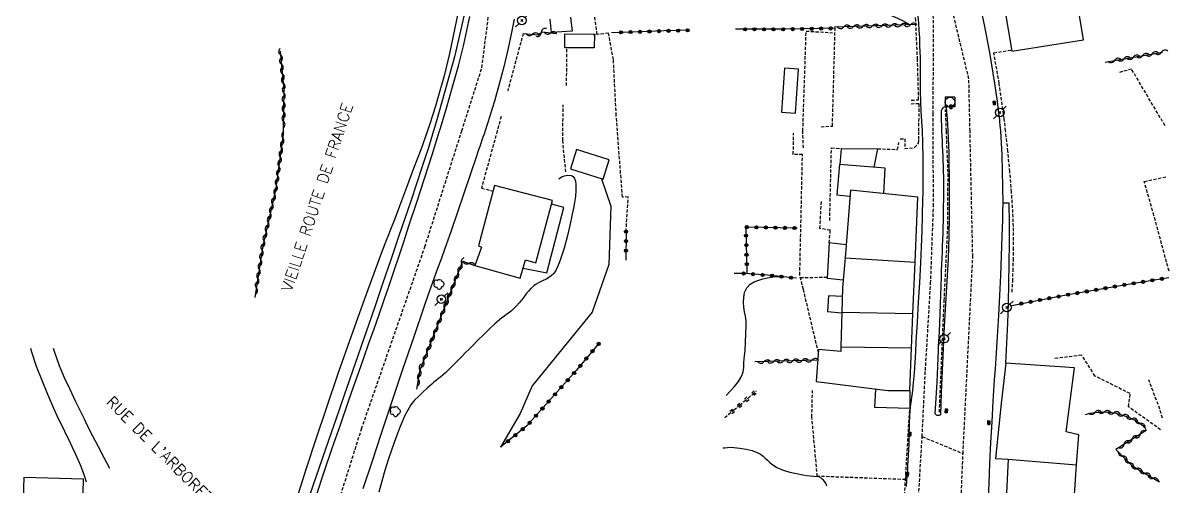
# Model space of a CAD drawing. Header units: millimetres. Extents: x 200000 to 201001, y 52999 to 54001.
# Drawn here: x 200003.9 to 200184.4, y 53115.1 to 53188 of the extents above; entities that cross this region are included whole.
import ezdxf
from ezdxf.enums import TextEntityAlignment as Align

# ---------------------------------------------------------------- set-up
doc = ezdxf.new("R2010")
doc.units = ezdxf.units.MM
doc.linetypes.add('DASHED', pattern=[0.75, 0.5, -0.25])
doc.layers.get('0').update_dxf_attribs({"linetype": 'CONTINUOUS'})
for name, color, linetype in [('W0001', 6, 'DASHED'), ('W0008', 7, 'CONTINUOUS'), ('W0014', 7, 'CONTINUOUS'), ('W0017', 7, 'CONTINUOUS'), ('W0101', 7, 'CONTINUOUS'), ('W0104', 1, 'CONTINUOUS'), ('W0112', 1, 'DASHED'), ('W0201', 7, 'CONTINUOUS'), ('W0211', 2, 'CONTINUOUS'), ('W0214', 2, 'CONTINUOUS'), ('W0220', 5, 'DASHED'), ('W0300', 7, 'CONTINUOUS'), ('W0310', 3, 'CONTINUOUS'), ('W0322', 7, 'CONTINUOUS'), ('W0323', 7, 'CONTINUOUS'), ('W0401', 7, 'CONTINUOUS'), ('W0420', 7, 'CONTINUOUS'), ('W0473', 7, 'CONTINUOUS'), ('W0989', 7, 'CONTINUOUS'), ('W1102', 7, 'CONTINUOUS')]:
    doc.layers.add(name, color=color, linetype=linetype)
doc.styles.get("Standard").update_dxf_attribs({"font": 'romans.shx', "width": 0.85})

# ---------------------------------------------------------------- blocks, each defined once
blk = doc.blocks.new('T473')
for p, q in [((-0.166667, 0.166667), (0.166667, -0.166667)), ((-0.166667, -0.166667), (0.166667, 0.166667)), ((0.500001, 0.500001), (1.000002, 1.000002)), ((-1.000002, -1.000002), (-0.500001, -0.500001))]:
    blk.add_line(p, q)
blk.add_ellipse((0, 0), major_axis=(0.471405, 0.471405), ratio=1, start_param=5.4977871438, end_param=11.780972451)
blk = doc.blocks.new('T401')
for p, q in [((-0.3, 0.3), (0, 0.3)), ((-0.3, -0.25), (-0.3, 0.3)), ((-0.3, 0.15), (0, 0.15)), ((-0.3, 0), (0, 0)), ((0, 0.3), (0, -0.25)), ((-0.3, -0.15), (0, -0.15)), ((-0.3, -0.25), (-0.3, -0.3)), ((-0.3, -0.3), (0, -0.3)), ((0, -0.3), (0, -0.25))]:
    blk.add_line(p, q)
blk = doc.blocks.new('T420')
for p, q in [((0.75, 0.75), (-0.75, 0.75)), ((-0.75, 0.75), (-0.75, -0.75)), ((0.75, 0.75), (0.75, -0.75)), ((0.75, -0.75), (-0.75, -0.75))]:
    blk.add_line(p, q)
blk.add_ellipse((0, 0), major_axis=(-0.53, 0.53), ratio=1, start_param=3.926991, end_param=10.210176)
blk = doc.blocks.new('T300')
for p, q in [((-0.8, 0.51), (-0.86, 0.34)), ((-0.86, 0.34), (-0.86, 0.17)), ((-0.86, 0.17), (-0.74, 0.06)), ((-0.69, 0.63), (-0.8, 0.51)), ((-0.8, -0.06), (-0.74, 0.06)), ((-0.74, 0.06), (-0.69, 0.11)), ((-0.57, 0.69), (-0.69, 0.63)), ((-0.46, 0.69), (-0.57, 0.69)), ((-0.29, 0.63), (-0.46, 0.69)), ((-0.29, 0.63), (-0.17, 0.74)), ((-0.23, 0.57), (-0.29, 0.63)), ((-0.17, 0.74), (-0.06, 0.8)), ((-0.06, 0.8), (0.06, 0.8)), ((0.06, 0.8), (0.23, 0.74)), ((0.23, 0.74), (0.34, 0.63)), ((0.34, 0.63), (0.4, 0.51)), ((0.46, 0.46), (0.34, 0.46)), ((0.4, 0.51), (0.4, 0.46)), ((0.57, 0.4), (0.46, 0.46)), ((0.57, 0.4), (0.69, 0.29)), ((0.69, 0.29), (0.74, 0.17)), ((0.74, 0.06), (0.69, -0.17)), ((0.74, 0.17), (0.74, 0.06)), ((-0.8, -0.17), (-0.8, -0.06)), ((-0.8, -0.23), (-0.8, -0.17)), ((-0.74, -0.34), (-0.8, -0.23)), ((-0.69, -0.4), (-0.74, -0.34)), ((-0.51, -0.46), (-0.69, -0.4)), ((-0.4, -0.46), (-0.51, -0.46)), ((-0.4, -0.46), (-0.34, -0.46)), ((-0.34, -0.46), (-0.34, -0.4)), ((-0.34, -0.51), (-0.34, -0.46)), ((-0.29, -0.63), (-0.34, -0.51)), ((-0.17, -0.74), (-0.29, -0.63)), ((-0.06, -0.8), (-0.17, -0.74)), ((0.06, -0.8), (-0.06, -0.8)), ((0.17, -0.74), (0.06, -0.8)), ((0.23, -0.69), (0.17, -0.74)), ((0.29, -0.46), (0.23, -0.46)), ((0.29, -0.63), (0.23, -0.69)), ((0.46, -0.4), (0.29, -0.46)), ((0.34, -0.51), (0.29, -0.63)), ((0.34, -0.51), (0.34, -0.46)), ((0.57, -0.34), (0.46, -0.4)), ((0.63, -0.29), (0.57, -0.34)), ((0.69, -0.17), (0.63, -0.29))]:
    blk.add_line(p, q)
blk = doc.blocks.new('t323o')
at = {"color": 0, "linetype": 'Continuous'}
for radius in [0.25, 0.15]:
    blk.add_circle((0, 0), radius, dxfattribs=at)
blk = doc.blocks.new('t310o')
at = {"color": 0, "linetype": 'Continuous'}
for centre, start, end in [((-0.5, 0.38), 216.8699, 323.1304), ((0.5, -0.37), 36.8699, 143.1303)]:
    blk.add_arc(centre, 0.625, start, end, dxfattribs=at)
blk = doc.blocks.new('t220o')
at = {"color": 0, "linetype": 'Continuous'}
for p, q in [((-0.25, 0.25), (0.25, 0.25)), ((-0.25, -0.25), (0.25, -0.25))]:
    blk.add_line(p, q, dxfattribs=at)
blk = doc.blocks.new('t322o')
at = {"color": 0, "linetype": 'Continuous'}
for radius in [0.25, 0.15]:
    blk.add_circle((0, 0), radius, dxfattribs=at)

msp = doc.modelspace()

# ---------------------------------------------------------------- linework, layer by layer
at = {"layer": 'W0001'}
for points in [[(200073.03, 53171), (200076.2, 53180.95), (200079.39, 53206.18), (200077.19, 53235.65), (200074.37, 53263.84), (200071.44, 53292.26), (200068.7, 53319.24), (200066.45, 53344.89), (200064.25, 53367.76), (200062.21, 53394.35), (200060.74, 53421.86), (200062.02, 53443.99), (200066.37, 53462.14), (200066.37, 53462.14), (200066.37, 53462.14)], [(200153.08, 53171), (200152.9, 53179.21), (200146.89, 53204.09)], [(200147.28, 53171), (200147.27, 53173.73), (200147.35, 53187.21), (200146.89, 53204.09)], [(200039.11, 53065.5), (200043.23, 53076.17), (200047.44, 53092.94), (200057.25, 53124.08), (200067.21, 53152.73), (200073.03, 53171)], [(200145.54, 53122.84), (200146.05, 53133.26), (200146.88, 53146.97), (200147.32, 53159.12), (200147.28, 53171)], [(200151.98, 53120.18), (200153.51, 53151.16), (200153.08, 53171)], [(200142.49, 53084.77), (200144.31, 53100.76), (200145.12, 53115.77), (200145.54, 53122.84)], [(200145.54, 53122.84), (200151.98, 53120.18)], [(200147.54, 53032.46), (200149.22, 53057.59), (200150.55, 53087), (200151.98, 53120.18)]]:
    msp.add_lwpolyline(points, dxfattribs=at)
at = {"layer": 'W0008'}
for points in [[(200157.91, 53171), (200157.87, 53171.44), (200157.83, 53171.89), (200157.79, 53172.33), (200157.75, 53172.77), (200157.58, 53174.2), (200157.39, 53175.62), (200157.19, 53177.04), (200156.97, 53178.45), (200156.72, 53180.08), (200156.45, 53181.71), (200156.18, 53183.33), (200155.88, 53184.95), (200155.41, 53187.42), (200154.9, 53189.89)], [(200081.26, 53188.6), (200080.85, 53186.48), (200080.27, 53183.76), (200079.63, 53181.06), (200078.93, 53178.37), (200078.18, 53175.69), (200077.83, 53174.51), (200077.47, 53173.34), (200077.09, 53172.17), (200076.7, 53171)], [(200145.58, 53171), (200145.5, 53172.55), (200145.41, 53174.1), (200145.34, 53175.65), (200145.28, 53177.2), (200145.27, 53177.97), (200145.27, 53178.75), (200145.27, 53179.52), (200145.27, 53180.29), (200145.28, 53181.06), (200145.28, 53181.83), (200145.27, 53182.61), (200145.25, 53183.38), (200145.2, 53184.52), (200145.15, 53185.66), (200145.08, 53186.81), (200145.01, 53187.95), (200144.93, 53189.09)], [(200148.59, 53174.21), (200148.65, 53174.36), (200148.73, 53174.49), (200148.83, 53174.61), (200148.95, 53174.71), (200149.04, 53174.76), (200149.13, 53174.79), (200149.23, 53174.81), (200149.33, 53174.82)], [(200148.66, 53171), (200148.65, 53171.24), (200148.64, 53171.47), (200148.63, 53171.71), (200148.62, 53171.95), (200148.61, 53172.51), (200148.6, 53173.08), (200148.59, 53173.65), (200148.59, 53174.21)], [(200149.33, 53174.82), (200149.4, 53173.86), (200149.46, 53172.91), (200149.52, 53171.96), (200149.57, 53171)], [(200076.7, 53171), (200076.53, 53170.5), (200076.36, 53170.01), (200076.19, 53169.51), (200076.02, 53169.01), (200075.85, 53168.52), (200075.68, 53168.02), (200075.51, 53167.52), (200075.35, 53167.03), (200074.36, 53164.08), (200073.37, 53161.14), (200072.36, 53158.2), (200071.35, 53155.26), (200070.83, 53153.78), (200070.3, 53152.29), (200069.77, 53150.81), (200069.23, 53149.33), (200068.7, 53147.85), (200068.17, 53146.37), (200067.64, 53144.89), (200067.12, 53143.41), (200065.4, 53138.41), (200063.7, 53133.4), (200062.01, 53128.38), (200060.34, 53123.36), (200058.9, 53119), (200057.47, 53114.63)], [(200143.09, 53115), (200143.15, 53115.82), (200143.2, 53116.64), (200143.26, 53117.46), (200143.31, 53118.28), (200143.36, 53119.1), (200143.41, 53119.92), (200143.44, 53120.79), (200143.47, 53121.66), (200143.49, 53122.52), (200143.51, 53123.39), (200143.53, 53124.26), (200143.56, 53125.13), (200143.61, 53125.99), (200143.66, 53126.86), (200143.71, 53127.42), (200143.78, 53127.97), (200143.85, 53128.52), (200143.92, 53129.08), (200144, 53129.63), (200144.07, 53130.18), (200144.14, 53130.74), (200144.2, 53131.29), (200144.33, 53132.91), (200144.43, 53134.53), (200144.52, 53136.16), (200144.61, 53137.78), (200144.8, 53140.89), (200144.98, 53144), (200145.15, 53147.11), (200145.31, 53150.22), (200145.42, 53152.71), (200145.52, 53155.21), (200145.6, 53157.71), (200145.66, 53160.21), (200145.68, 53161.24), (200145.69, 53162.27), (200145.7, 53163.3), (200145.71, 53164.33), (200145.7, 53165.36), (200145.7, 53166.38), (200145.69, 53167.41), (200145.67, 53168.44), (200145.65, 53169.08), (200145.63, 53169.72), (200145.6, 53170.36), (200145.58, 53171)], [(200147.6, 53126.41), (200147.75, 53128.92), (200147.88, 53131.43), (200148.01, 53133.94), (200148.12, 53136.45), (200148.19, 53137.9), (200148.25, 53139.35), (200148.3, 53140.8), (200148.36, 53142.25), (200148.41, 53143.7), (200148.46, 53145.15), (200148.51, 53146.6), (200148.57, 53148.06), (200148.6, 53149.02), (200148.64, 53149.98), (200148.69, 53150.95), (200148.73, 53151.91), (200148.77, 53152.88), (200148.8, 53153.84), (200148.84, 53154.81), (200148.86, 53155.77), (200148.88, 53156.89), (200148.9, 53158.01), (200148.92, 53159.13), (200148.93, 53160.25), (200148.94, 53161.37), (200148.94, 53162.49), (200148.93, 53163.61), (200148.92, 53164.73), (200148.9, 53165.51), (200148.87, 53166.3), (200148.84, 53167.08), (200148.8, 53167.86), (200148.76, 53168.65), (200148.73, 53169.43), (200148.69, 53170.22), (200148.66, 53171)], [(200149.57, 53171), (200149.63, 53169.84), (200149.68, 53168.68), (200149.72, 53167.52), (200149.75, 53166.36), (200149.81, 53163.38), (200149.82, 53160.4), (200149.8, 53157.42), (200149.75, 53154.44), (200149.69, 53152.66), (200149.62, 53150.87), (200149.53, 53149.09), (200149.43, 53147.31), (200149.32, 53145.53), (200149.22, 53143.75), (200149.12, 53141.97), (200149.03, 53140.19), (200148.87, 53136.71), (200148.71, 53133.23), (200148.56, 53129.75), (200148.42, 53126.26)], [(200158.28, 53159.6), (200158.15, 53167.16), (200157.91, 53171)], [(200148.42, 53126.26), (200148.33, 53126.21), (200148.24, 53126.17), (200148.14, 53126.15), (200148.04, 53126.15), (200147.91, 53126.18), (200147.79, 53126.23), (200147.69, 53126.31), (200147.6, 53126.41)]]:
    msp.add_lwpolyline(points, dxfattribs=at)
at = {"layer": 'W0014'}
for points in [[(200063.87, 53330.32), (200064.84, 53318.47), (200065.71, 53308.36), (200066.8, 53296.23), (200067.6, 53283.57), (200070.32, 53254.05), (200071.89, 53244.3), (200073.05, 53234.02), (200074.54, 53218.59), (200075.58, 53208.89), (200075.21, 53200.9), (200074.03, 53192.08), (200071.89, 53182.67), (200069.11, 53172.72), (200068.59, 53171)], [(200069.53, 53171), (200069.55, 53171.07), (200069.57, 53171.14), (200069.59, 53171.21), (200069.61, 53171.28), (200070.6, 53174.6), (200071.57, 53177.92), (200072.49, 53181.25), (200073.34, 53184.61), (200073.84, 53186.8), (200074.3, 53188.99)], [(200068.59, 53171), (200068.16, 53169.59), (200067.71, 53168.19), (200067.26, 53166.79), (200066.81, 53165.39), (200065.91, 53162.65), (200064.99, 53159.91), (200064.06, 53157.18), (200063.13, 53154.45), (200061.84, 53150.67), (200060.55, 53146.9), (200059.26, 53143.14), (200057.96, 53139.37), (200057.28, 53137.39), (200056.6, 53135.42), (200055.92, 53133.45), (200055.24, 53131.48), (200054.55, 53129.51), (200053.87, 53127.53), (200053.19, 53125.56), (200052.51, 53123.59), (200051.05, 53119.34), (200049.59, 53115.09), (200048.13, 53110.84)], [(200050.14, 53113.61), (200051.38, 53117.32), (200052.64, 53121.02), (200053.93, 53124.72), (200055.21, 53128.41), (200056, 53130.69), (200056.8, 53132.98), (200057.61, 53135.26), (200058.41, 53137.54), (200059.21, 53139.82), (200060.01, 53142.1), (200060.81, 53144.38), (200061.59, 53146.67), (200062.38, 53149), (200063.16, 53151.34), (200063.93, 53153.68), (200064.7, 53156.02), (200065.93, 53159.76), (200067.16, 53163.5), (200068.37, 53167.24), (200069.53, 53171)], [(200155.99, 53113.46), (200156.07, 53115.44), (200156.22, 53118.68), (200156.38, 53121.93), (200156.56, 53125.17), (200156.74, 53128.41), (200156.84, 53130.11), (200156.95, 53131.8), (200157.07, 53133.5), (200157.19, 53135.2), (200157.31, 53136.89), (200157.42, 53138.59), (200157.52, 53140.29), (200157.62, 53141.98), (200157.78, 53145.09), (200157.91, 53148.2), (200158.04, 53151.32), (200158.15, 53154.43), (200158.19, 53155.72), (200158.23, 53157.01), (200158.26, 53158.31), (200158.28, 53159.6)], [(200159.27, 53159.59), (200158.28, 53159.6)], [(200158.73, 53134.39), (200158.88, 53137.54), (200159.01, 53140.69), (200159.12, 53143.84), (200159.2, 53146.99), (200159.25, 53150.14), (200159.28, 53153.29), (200159.29, 53156.44), (200159.27, 53159.59)]]:
    msp.add_lwpolyline(points, dxfattribs=at)
at = {"layer": 'W0017'}
for points in [[(200005.12, 53136.79), (200005.27, 53136.21), (200006.01, 53133.95), (200006.87, 53131.72), (200007.79, 53129.52), (200008.74, 53127.34), (200009.2, 53126.3), (200009.68, 53125.28), (200010.18, 53124.26), (200010.68, 53123.25), (200011.19, 53122.23), (200011.68, 53121.21), (200012.16, 53120.19), (200012.62, 53119.15), (200012.96, 53118.3), (200013.29, 53117.45), (200013.59, 53116.59), (200013.88, 53115.73)], [(200008.69, 53136.75), (200008.93, 53135.98), (200009.63, 53134.06), (200010.43, 53132.18), (200011.29, 53130.33), (200012.16, 53128.49), (200012.61, 53127.54), (200013.07, 53126.58), (200013.53, 53125.64), (200014, 53124.69)], [(200014, 53124.69), (200014.86, 53122.98), (200015.74, 53121.28), (200016.63, 53119.58), (200017.55, 53117.9)]]:
    msp.add_lwpolyline(points, dxfattribs=at)
at = {"layer": 'W0101'}
for points in [[(200157.92, 53193.85), (200159.68, 53183.54), (200170.96, 53185.32), (200169.24, 53195.82), (200167.57, 53195.49)], [(200144.85, 53160.56), (200134.24, 53161.64), (200133.39, 53151.01)], [(200144.42, 53150.3), (200144.85, 53160.56)], [(200133.39, 53151.01), (200133.01, 53146.28), (200132.9, 53142.41)], [(200144.09, 53142.2), (200144.42, 53150.3)], [(200132.9, 53142.41), (200132.74, 53136.98)], [(200143.87, 53136.83), (200144.09, 53142.2)], [(200132.74, 53136.98), (200132.72, 53136.27), (200129.24, 53136.55), (200128.87, 53131.51), (200140.12, 53130.09), (200143.59, 53130.1)], [(200143.59, 53130.1), (200143.87, 53136.83)], [(200158.73, 53134.39), (200158.01, 53128.05), (200157.07, 53119.39), (200159.1, 53119.28)], [(200169.87, 53118.42), (200170.2, 53123.13), (200168.21, 53123.59), (200169.56, 53133.69), (200158.73, 53134.39)], [(200159.1, 53119.28), (200158.63, 53109.68)], [(200169.21, 53108.98), (200169.87, 53118.42)]]:
    msp.add_lwpolyline(points, dxfattribs=at)
msp.add_lwpolyline([(200078.2, 53162.38), (200075.65, 53152.89), (200076.12, 53152.68), (200075.09, 53149.8), (200082.24, 53147.78), (200083.04, 53150.71), (200084.68, 53150.2), (200087.33, 53160.04)], close=True, dxfattribs=at)
at = {"layer": 'W0104'}
for points in [[(200090.13, 53188.91), (200090.4, 53186.72), (200087.17, 53186.47), (200086.93, 53188.57)], [(200132.61, 53165.71), (200132.85, 53168.21), (200138.52, 53168.19), (200137.95, 53165.29)], [(200139.51, 53161.1), (200139.73, 53165.15), (200132.54, 53165.72), (200132.11, 53160.91), (200134.16, 53160.7)], [(200082.68, 53149.39), (200086.4, 53148.65), (200089.11, 53158.94), (200087.17, 53159.45)], [(200133.55, 53153.04), (200130.88, 53153.34), (200130.58, 53147.78), (200133.11, 53147.53)], [(200132.97, 53144.91), (200130.79, 53145), (200130.62, 53142.55), (200132.89, 53142.36)], [(200143.59, 53130.1), (200143.59, 53127.26), (200138.09, 53127.45), (200138.23, 53130.33)]]:
    msp.add_lwpolyline(points, dxfattribs=at)
for points in [[(200093.9, 53184.07), (200089.27, 53184.1), (200089.28, 53186.29), (200093.92, 53186.25)], [(200123.88, 53180.86), (200123.39, 53173.97), (200125.58, 53173.81), (200126.07, 53180.71)], [(200096.27, 53166.45), (200091.1, 53168.08), (200090.13, 53165.01), (200095.3, 53163.38)], [(200004.1, 53116.48), (200013.42, 53116.22), (200013.23, 53109.31), (200003.91, 53109.57)]]:
    msp.add_lwpolyline(points, close=True, dxfattribs=at)
at = {"layer": 'W0112'}
for points in [[(200143.83, 53175.81), (200144.98, 53175.89), (200144.81, 53182.25), (200144.53, 53188.38), (200143.23, 53202.65), (200139.03, 53201.41)], [(200094.36, 53186.19), (200093.36, 53193.64), (200092.21, 53193.56)], [(200082.7, 53186.35), (200080.26, 53177.28)], [(200097.54, 53171), (200097.36, 53173.4), (200096.91, 53182.24), (200096.14, 53186.39), (200093.72, 53186.12)], [(200126.75, 53171), (200127.27, 53186.72), (200131.44, 53186.45)], [(200129.62, 53171.66), (200131.41, 53171.75), (200131.83, 53187.15)], [(200089.53, 53178.12), (200089.6, 53184.1)], [(200156.81, 53183.31), (200159.65, 53183.72)], [(200158.69, 53171), (200158.48, 53172.86), (200157.69, 53178.48), (200156.81, 53183.31)], [(200183.8, 53171.81), (200178.53, 53180.72), (200176.56, 53180.19)], [(200145.04, 53171), (200145.05, 53175.25), (200143.72, 53175.23)], [(200088.95, 53171), (200089, 53175.11)], [(200149.36, 53171), (200149.23, 53174.33)], [(200079.23, 53173.27), (200078.61, 53171)], [(200078.61, 53171), (200076.13, 53161.99), (200077.96, 53161.49)], [(200089.42, 53164.53), (200088.93, 53169.49), (200088.95, 53171)], [(200098.9, 53155.14), (200099.26, 53160.59), (200098.34, 53160.57), (200097.54, 53171)], [(200129.21, 53136.07), (200126.83, 53146.04), (200126.27, 53148.28), (200126.69, 53167.27), (200125.24, 53167.3), (200125.3, 53170.66)], [(200126.84, 53168.31), (200126.74, 53170.68), (200126.75, 53171)], [(200142.08, 53169.76), (200142.83, 53169.77), (200142.8, 53168.21), (200144.36, 53168.36), (200144.99, 53169.06), (200145.04, 53169.64), (200145.04, 53171)], [(200148.25, 53126.69), (200149.01, 53144.24), (200149.57, 53155.52), (200149.62, 53164.47), (200149.36, 53171)], [(200159.71, 53145.62), (200159.8, 53147.29), (200159.86, 53148.95), (200159.91, 53150.62), (200159.93, 53152.29), (200159.94, 53153.75), (200159.93, 53155.21), (200159.89, 53156.66), (200159.83, 53158.12), (200159.62, 53161.35), (200159.35, 53164.57), (200159.04, 53167.79), (200158.69, 53171)], [(200130.99, 53156.87), (200131.05, 53159.93), (200131.25, 53168.33)], [(200131.25, 53168.33), (200132.85, 53168.21)], [(200138.52, 53168.19), (200141.65, 53168.07), (200141.86, 53169.18)], [(200184.43, 53148.89), (200182.05, 53157.66), (200180.52, 53163.02), (200184.07, 53163.79)], [(200130.88, 53153.34), (200131.08, 53155.36), (200129.45, 53155.62), (200129.67, 53159.91)], [(200130.58, 53147.91), (200126.38, 53147.84)], [(200183.09, 53123.93), (200178.04, 53127.54), (200178.3, 53129.62), (200172.77, 53132.39), (200170.68, 53135.66), (200166.39, 53135.14)], [(200137.08, 53096.42), (200141.11, 53094.58), (200141.76, 53100.26), (200142.34, 53106.87), (200142.92, 53116.08), (200129.03, 53116.59), (200128.17, 53125.94), (200128.27, 53130.11)], [(200183.37, 53125.74), (200182.98, 53127.18), (200181.22, 53131.79)], [(200142.92, 53116.08), (200143.59, 53127.26)]]:
    msp.add_lwpolyline(points, dxfattribs=at)
at = {"layer": 'W0201'}
for points in [[(200072.57, 53190.26), (200071.83, 53186.72), (200071.07, 53183.19), (200070.23, 53179.68), (200069.28, 53176.19), (200068.89, 53174.88), (200068.48, 53173.58), (200068.06, 53172.29), (200067.62, 53171)], [(200067.62, 53171), (200066.56, 53168.02), (200065.45, 53165.05), (200064.34, 53162.08), (200063.23, 53159.12), (200062.8, 53157.99), (200062.36, 53156.86), (200061.92, 53155.73), (200061.48, 53154.61), (200061.03, 53153.49), (200060.59, 53152.36), (200060.16, 53151.24), (200059.73, 53150.1), (200057.64, 53144.38), (200055.59, 53138.64), (200053.58, 53132.88), (200051.61, 53127.11), (200050.05, 53122.46), (200048.53, 53117.8), (200047.04, 53113.13), (200045.58, 53108.45)]]:
    msp.add_lwpolyline(points, dxfattribs=at)
at = {"layer": 'W0211'}
msp.add_lwpolyline([(200088.29, 53163.42), (200088.71, 53163.74), (200089.2, 53163.94), (200089.72, 53164.02), (200090.25, 53163.97), (200090.42, 53163.91), (200090.57, 53163.8), (200090.68, 53163.67), (200090.78, 53163.52), (200090.95, 53163.06), (200091.01, 53162.57), (200091, 53162.08), (200090.98, 53161.61), (200090.92, 53160.67), (200090.78, 53159.74), (200090.6, 53158.82), (200090.41, 53157.9), (200090.04, 53156.11), (200089.62, 53154.33), (200089.15, 53152.55), (200088.57, 53150.81), (200088.36, 53150.21), (200088.13, 53149.6), (200087.85, 53149.01), (200087.46, 53148.48), (200087.12, 53148.16), (200086.74, 53147.89), (200086.35, 53147.66), (200085.94, 53147.46), (200085.53, 53147.27), (200085.12, 53147.07), (200084.73, 53146.84), (200084.37, 53146.57), (200083.93, 53146.17), (200083.52, 53145.74), (200083.14, 53145.29), (200082.78, 53144.83), (200082.42, 53144.36), (200082.05, 53143.91), (200081.66, 53143.46), (200081.25, 53143.04), (200080.89, 53142.72), (200080.52, 53142.41), (200080.13, 53142.11), (200079.75, 53141.82), (200079.36, 53141.53), (200078.97, 53141.23), (200078.59, 53140.93), (200078.23, 53140.62), (200077.32, 53139.77), (200076.44, 53138.9), (200075.57, 53138.02), (200074.7, 53137.14), (200074.17, 53136.61), (200073.64, 53136.07), (200073.11, 53135.54), (200072.59, 53135), (200072.06, 53134.47), (200071.53, 53133.94), (200070.98, 53133.41), (200070.44, 53132.9), (200070.09, 53132.59), (200069.73, 53132.28), (200069.37, 53131.99), (200069.01, 53131.69), (200068.65, 53131.4), (200068.29, 53131.1), (200067.93, 53130.79), (200067.59, 53130.48), (200066.91, 53129.86), (200066.24, 53129.23), (200065.59, 53128.56), (200065.03, 53127.83), (200064.08, 53126.18), (200063.31, 53124.44), (200062.66, 53122.66), (200062.03, 53120.89), (200061.45, 53119.21), (200060.92, 53117.52), (200060.42, 53115.82), (200059.95, 53114.11)], dxfattribs=at)
at = {"layer": 'W0214'}
for points in [[(200128.13, 53198.96), (200128.43, 53197.65), (200128.84, 53196.37), (200129.36, 53195.13), (200129.98, 53193.94), (200130.47, 53193.13), (200131.02, 53192.34), (200131.68, 53191.61), (200132.46, 53191.03), (200133.2, 53190.69), (200133.97, 53190.47), (200134.75, 53190.35), (200135.54, 53190.28), (200136.31, 53190.24), (200137.08, 53190.19), (200137.85, 53190.09), (200138.6, 53189.92), (200139.92, 53189.48), (200141.2, 53188.96), (200142.45, 53188.37), (200143.67, 53187.71)], [(200095.04, 53163.46), (200096.51, 53159.15), (200096.21, 53149.94), (200093.57, 53142.43), (200084.11, 53130.86), (200082.22, 53126.49), (200079.14, 53121.17)], [(200114.67, 53129.33), (200115.29, 53130.02), (200115.98, 53130.74), (200116.62, 53131.53), (200117.12, 53132.41), (200117.33, 53133.07), (200117.43, 53133.75), (200117.48, 53134.44), (200117.53, 53135.11), (200117.65, 53136.42), (200117.73, 53137.73), (200117.78, 53139.05), (200117.83, 53140.36), (200117.81, 53141.08), (200117.71, 53141.8), (200117.58, 53142.51), (200117.47, 53143.21), (200117.4, 53143.98), (200117.43, 53144.76), (200117.58, 53145.53), (200117.91, 53146.26), (200118.43, 53146.84), (200119.1, 53147.23), (200119.8, 53147.47), (200120.47, 53147.68), (200121.18, 53147.87), (200121.92, 53148), (200122.66, 53148.05), (200123.4, 53148.04)], [(200114.14, 53121.06), (200114.39, 53121.09), (200114.89, 53121.14), (200115.39, 53121.17), (200115.9, 53121.14), (200116.85, 53121.02), (200117.81, 53120.86), (200118.76, 53120.64), (200119.68, 53120.29), (200120.1, 53120.06), (200120.48, 53119.78), (200120.84, 53119.47), (200121.18, 53119.15), (200121.52, 53118.83), (200121.88, 53118.52), (200122.26, 53118.23), (200122.67, 53117.99), (200123.66, 53117.58), (200124.69, 53117.27), (200125.73, 53117.05), (200126.77, 53116.84), (200127.33, 53116.74), (200127.9, 53116.67), (200128.46, 53116.62), (200129.03, 53116.59)], [(200130.52, 53115.04), (200130.4, 53115.39), (200130.22, 53115.7), (200129.99, 53115.98), (200129.74, 53116.22), (200129.57, 53116.35), (200129.39, 53116.46), (200129.19, 53116.54), (200128.99, 53116.59)]]:
    msp.add_lwpolyline(points, dxfattribs=at)
at = {"layer": 'W0220'}
msp.add_lwpolyline([(200114.45, 53125.88), (200115, 53126.33), (200115.9, 53127.05), (200116.8, 53127.79), (200117.47, 53128.35), (200118.13, 53128.92), (200118.8, 53129.49), (200119.45, 53130.06)], dxfattribs=at)
at = {"layer": 'W0310'}
for points in [[(200082.7, 53186.35), (200085.07, 53186.12), (200085.7, 53186.61), (200087.94, 53186.31)], [(200144.56, 53187.74), (200131.72, 53187.34)], [(200044.43, 53183.54), (200045, 53177.54), (200044.92, 53171)], [(200174.36, 53181.83), (200183.41, 53183.4)], [(200044.92, 53171), (200044.91, 53170.42), (200043.71, 53161.68), (200041.68, 53152.9), (200040.45, 53144.78)], [(200065.97, 53130.33), (200066.49, 53133.35), (200073.19, 53150.48), (200075.09, 53149.8)], [(200128.94, 53134.91), (200119.17, 53134.62)], [(200171.29, 53126.33), (200171.99, 53126.52), (200172.71, 53126.65), (200173.43, 53126.72), (200174.16, 53126.74), (200174.99, 53126.69), (200175.81, 53126.57), (200176.61, 53126.38), (200177.41, 53126.14), (200178.18, 53125.85), (200178.93, 53125.51), (200179.65, 53125.09), (200180.31, 53124.57), (200180.47, 53124.4), (200180.61, 53124.22), (200180.72, 53124.01), (200180.8, 53123.8)], [(200180.8, 53123.8), (200176.06, 53120.84)], [(200176.06, 53120.84), (200178.63, 53118.25), (200182.91, 53115.72)]]:
    msp.add_lwpolyline(points, dxfattribs=at)
at = {"layer": 'W0322'}
for points in [[(200098.9, 53155.14), (200098.89, 53150.63)], [(200094.59, 53137.46), (200091.07, 53133.25), (200083.3, 53124.54), (200079.14, 53121.17)]]:
    msp.add_lwpolyline(points, dxfattribs=at)
at = {"layer": 'W0323'}
for points in [[(200108.8, 53186.85), (200104.93, 53186.73), (200096.6, 53186.46)], [(200131.83, 53187.15), (200123.73, 53187), (200116.14, 53187)], [(200125.83, 53155.68), (200117.77, 53155.84), (200117.95, 53148.5)], [(200125.76, 53147.81), (200121.18, 53148.25), (200117.59, 53148.53), (200115.92, 53148.53)], [(200159.67, 53143.51), (200168.24, 53145.15), (200177.99, 53146.85), (200184.39, 53147.88)]]:
    msp.add_lwpolyline(points, dxfattribs=at)
at = {"layer": 'W1102'}
for points in [[(200133.39, 53151.01), (200144.42, 53150.3)], [(200144.09, 53142.2), (200132.9, 53142.41)], [(200132.74, 53136.98), (200143.87, 53136.83)], [(200159.1, 53119.28), (200169.87, 53118.42)]]:
    msp.add_lwpolyline(points, dxfattribs=at)

# ---------------------------------------------------------------- block references
at = {"layer": 'W0220'}
for p, rotation in [((200119.06, 53129.72), 41.23671393431648), ((200117.92, 53128.74), 40.35866129260183), ((200115.62, 53126.82), 39.04158278913079), ((200116.78, 53127.77), 39.4806078860027)]:
    msp.add_blockref('t220o', p, dxfattribs=dict(at, rotation=rotation))
at = {"layer": 'W0300'}
for p in [(200069.48, 53146.81), (200062.6, 53126.78)]:
    msp.add_blockref('T300', p, dxfattribs=at)
at = {"layer": 'W0310'}
for p, rotation in [((200139.22, 53187.57), 181.7935332372881), ((200140.72, 53187.62), 181.7935332372881), ((200142.21, 53187.67), 181.7935332372881), ((200143.71, 53187.72), 181.7935332372881), ((200084.19, 53186.21), 354.5219741341411), ((200085.56, 53186.5), 37.47238488781358), ((200087.01, 53186.43), 352.4187666027961), ((200133.22, 53187.39), 181.7935332372881), ((200134.72, 53187.43), 181.7935332372881), ((200136.22, 53187.48), 181.7935332372881), ((200137.72, 53187.53), 181.7935332372881), ((200044.48, 53182.97), 275.4686162942357), ((200044.62, 53181.48), 275.4686162942357), ((200175.84, 53182.09), 9.872447972024194), ((200177.31, 53182.34), 9.872447972024194), ((200178.79, 53182.6), 9.872447972024194), ((200180.27, 53182.86), 9.872447972024194), ((200181.75, 53183.11), 9.872447972024194), ((200183.23, 53183.37), 9.872447972024194), ((200044.77, 53179.99), 275.4686162942357), ((200044.91, 53178.5), 275.4686162942357), ((200044.99, 53177), 269.2841416490072), ((200044.98, 53175.5), 269.2841416490072), ((200044.94, 53172.5), 269.2841416490072), ((200044.96, 53174), 269.2841416490072), ((200044.84, 53169.87), 262.1950521587347), ((200044.63, 53168.39), 262.1950521587347), ((200044.23, 53165.41), 262.1950521587347), ((200044.43, 53166.9), 262.1950521587347), ((200044.02, 53163.93), 262.1950521587347), ((200043.82, 53162.44), 262.1950521587347), ((200043.55, 53160.97), 256.9262572921076), ((200042.87, 53158.05), 256.9262572921076), ((200043.21, 53159.51), 256.9262572921076), ((200042.53, 53156.59), 256.9262572921076), ((200042.19, 53155.12), 256.9262572921076), ((200041.85, 53153.66), 256.9262572921076), ((200041.35, 53150.71), 261.431991724688), ((200041.57, 53152.19), 261.431991724688), ((200041.12, 53149.22), 261.431991724688), ((200073.02, 53150.06), 68.65157845338898), ((200074.17, 53150.13), 340.2641176938823), ((200040.9, 53147.74), 261.431991724688), ((200071.93, 53147.26), 68.65157845338898), ((200072.48, 53148.66), 68.65157845338898), ((200040.68, 53146.26), 261.431991724688), ((200071.39, 53145.86), 68.65157845338898), ((200070.84, 53144.47), 68.65157845338898), ((200070.29, 53143.07), 68.65157845338898), ((200069.2, 53140.28), 68.65157845338898), ((200069.75, 53141.67), 68.65157845338898), ((200068.66, 53138.88), 68.65157845338898), ((200068.11, 53137.48), 68.65157845338898), ((200067.02, 53134.69), 68.65157845338898), ((200067.56, 53136.09), 68.65157845338898), ((200066.48, 53133.29), 80.13178950891671), ((200120.67, 53134.66), 181.6996727495885), ((200122.17, 53134.7), 181.6996727495885), ((200123.67, 53134.75), 181.6996727495885), ((200125.16, 53134.79), 181.6996727495885), ((200126.66, 53134.84), 181.6996727495885), ((200128.16, 53134.88), 181.6996727495885), ((200066.23, 53131.81), 80.13178950891671), ((200172.75, 53126.65), 5.820155216094356), ((200174.25, 53126.73), 356.4358225212086), ((200175.74, 53126.58), 351.7115115099646), ((200177.19, 53126.2), 342.7509309283276), ((200178.59, 53125.66), 335.7981812337823), ((200179.88, 53124.91), 321.7332258930322), ((200178.61, 53122.43), 211.9814832616595), ((200179.88, 53123.22), 211.9814832616595), ((200177.34, 53121.63), 211.9814832616595), ((200177.12, 53119.77), 314.6888545277218), ((200178.17, 53118.71), 314.6888545277218), ((200179.36, 53117.81), 329.4503496006546), ((200180.65, 53117.05), 329.4503496006546), ((200181.95, 53116.29), 329.4503496006546)]:
    msp.add_blockref('t310o', p, dxfattribs=dict(at, rotation=rotation))
at = {"layer": 'W0322'}
for p, rotation in [((200098.9, 53155.13), 269.903866231777), ((200098.89, 53153.63), 269.903866231777), ((200098.89, 53152.13), 269.903866231777), ((200094.58, 53137.45), 230.1336326906427), ((200092.66, 53135.15), 230.1336326906427), ((200093.62, 53136.3), 230.1336326906427), ((200091.7, 53134), 230.1336326906427), ((200089.72, 53131.74), 228.2310658181913), ((200090.72, 53132.86), 228.2310658181913), ((200088.72, 53130.62), 228.2310658181913), ((200086.72, 53128.38), 228.2310658181913), ((200087.72, 53129.5), 228.2310658181913), ((200084.73, 53126.14), 228.2310658181913), ((200085.73, 53127.26), 228.2310658181913), ((200083.73, 53125.02), 228.2310658181913), ((200081.47, 53123.06), 219.0072232347626), ((200082.63, 53124.01), 219.0072232347626), ((200080.3, 53122.12), 219.0072232347626)]:
    msp.add_blockref('t322o', p, dxfattribs=dict(at, rotation=rotation))
at = {"layer": 'W0323'}
for p, rotation in [((200098.1, 53186.51), 181.8156846863782), ((200099.6, 53186.56), 181.8156846863782), ((200101.1, 53186.6), 181.8156846863782), ((200102.6, 53186.65), 181.8156846863782), ((200104.1, 53186.7), 181.8156846863782), ((200105.6, 53186.75), 181.793672861961), ((200107.1, 53186.79), 181.793672861961), ((200108.6, 53186.84), 181.793672861961), ((200117.64, 53187), 180.0503526884613), ((200119.14, 53187), 180.0503526884613), ((200120.64, 53187), 180.0503526884613), ((200122.14, 53187), 180.0503526884613), ((200123.64, 53187), 180.0503526884613), ((200125.14, 53187.03), 181.0187358344359), ((200126.64, 53187.05), 181.0187358344359), ((200128.14, 53187.08), 181.0187358344359), ((200129.64, 53187.11), 181.0187358344359), ((200131.14, 53187.13), 181.0187358344359), ((200117.93, 53155.84), 178.8765579022086), ((200119.43, 53155.81), 178.8765579022086), ((200120.93, 53155.78), 178.8765579022086), ((200122.43, 53155.75), 178.8765579022086), ((200123.93, 53155.72), 178.8765579022086), ((200125.43, 53155.69), 178.8765579022086), ((200117.8, 53154.5), 271.4053662201252), ((200117.84, 53153), 271.4053662201252), ((200117.88, 53151.5), 271.4053662201252), ((200117.92, 53150), 271.4053662201252), ((200117.42, 53148.53), 180.0087635024741), ((200118.91, 53148.43), 175.4951892124516), ((200120.41, 53148.31), 175.4951892124516), ((200121.9, 53148.18), 174.5236503458498), ((200123.4, 53148.04), 174.5236503458498), ((200124.89, 53147.89), 174.5236503458498), ((200174.43, 53146.23), 9.919118013507603), ((200175.9, 53146.49), 9.919118013507603), ((200177.38, 53146.75), 9.919118013507603), ((200178.86, 53146.99), 9.102944791454059), ((200180.34, 53147.23), 9.102944791454059), ((200181.82, 53147.47), 9.102944791454059), ((200183.3, 53147.7), 9.102944791454059), ((200164.09, 53144.36), 10.7984341226092), ((200165.57, 53144.64), 10.7984341226092), ((200167.04, 53144.92), 10.7984341226092), ((200168.52, 53145.2), 9.919118013507603), ((200169.99, 53145.45), 9.919118013507603), ((200171.47, 53145.71), 9.919118013507603), ((200172.95, 53145.97), 9.919118013507603), ((200161.15, 53143.8), 10.7984341226092), ((200162.62, 53144.08), 10.7984341226092)]:
    msp.add_blockref('t323o', p, dxfattribs=dict(at, rotation=rotation))
at = {"layer": 'W0401'}
for p, rotation in [((200157.05, 53175.43), 7.992895914889693), ((200149.92, 53174.75), 184.2268029173927), ((200149.2, 53126.9), 177.6310804812082), ((200156.19, 53125.05), 356.8798436555253), ((200143.77, 53123.26), 358.7883088598707), ((200143.35, 53116.89), 356.0764994303501)]:
    msp.add_blockref('T401', p, dxfattribs=dict(at, rotation=rotation))
at = {"layer": 'W0420'}
msp.add_blockref('T420', (200149.92, 53175.54), dxfattribs=at)
at = {"layer": 'W0473'}
for p in [(200082.49, 53188.38), (200157.78, 53173.9), (200069.81, 53144.5), (200158.87, 53143.18), (200149.01, 53138.26)]:
    msp.add_blockref('T473', p, dxfattribs=at)

# ---------------------------------------------------------------- texts
at = {"layer": 'W0989'}
for s, rotation, p in [('VIEILLE ROUTE DE FRANCE', 71.8029, (200050.24, 53160.55)), ("RUE DE L'ARBORETUM", 314.9021, (200026.65, 53119.62))]:
    msp.add_text(s, height=1.75, rotation=rotation, dxfattribs=at).set_placement(p, align=Align.MIDDLE_CENTER)

doc.saveas('drawing.dxf')
